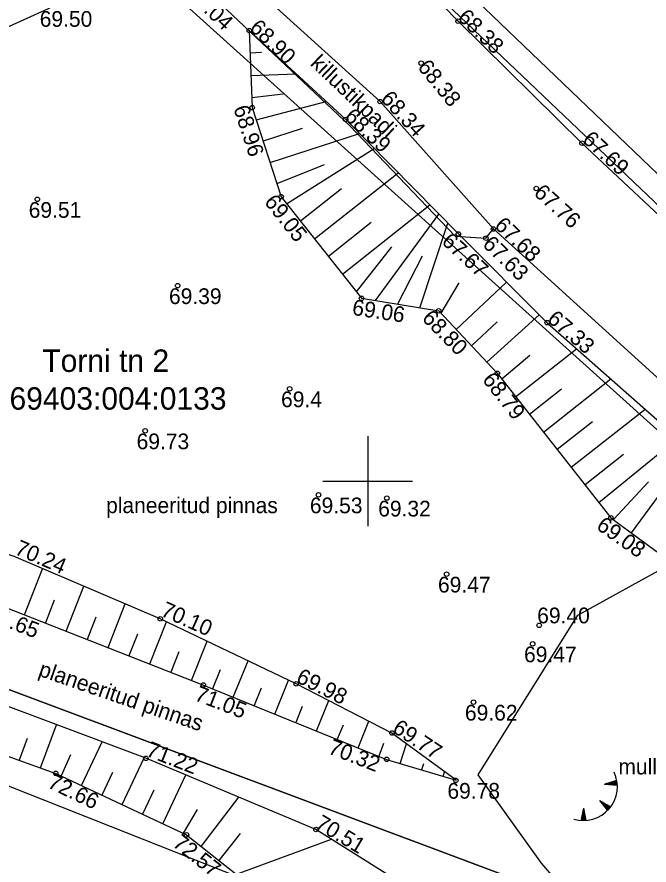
# Model space of a CAD drawing. Extents: x 640815 to 641128, y 6454682 to 6455190.
# Drawn here: x 640934.37 to 640962.53, y 6454882.9 to 6454920.67 of the extents above; entities that cross this region are included whole.
import ezdxf

# ---------------------------------------------------------------- set-up
doc = ezdxf.new("R2010")
doc.units = 0
for name, color, linetype in [('DTRASS', 7, 'Continuous'), ('HALJASTUS', 7, 'Continuous'), ('KORGUS-EH2000', 7, 'Continuous'), ('MOOTPIIR', 7, 'Continuous'), ('PIIR', 7, 'Continuous'), ('RELJEEF', 7, 'Continuous'), ('TEE', 7, 'Continuous'), ('VORK', 7, 'Continuous')]:
    doc.layers.add(name, color=color, linetype=linetype)

msp = doc.modelspace()

# ---------------------------------------------------------------- linework, layer by layer
at = {"layer": 'HALJASTUS'}
msp.add_lwpolyline([(640957.744, 6454882.985), (640954.92, 6454886.921), (640959.365, 6454894.034), (640963.5, 6454896.321), (640976.529, 6454886.805), (640975.42, 6454881.491), (640971.41, 6454876.809), (640967.653, 6454874.937), (640963.446, 6454876.398)], close=True, dxfattribs=at)
at = {"layer": 'KORGUS-EH2000'}
for centre in [(640954.027, 6454920.485), (640944.723, 6454920.066), (640952.377, 6454918.617), (640950.554, 6454916.904), (640944.854, 6454916.636), (640949.016, 6454916.107), (640959.542, 6454915.052), (640957.509, 6454913.036), (640935.279, 6454912.548), (640946.14, 6454912.668), (640955.598, 6454911.229), (640954.038, 6454911.01), (640955.264, 6454910.822), (640941.529, 6454908.706), (640949.723, 6454908.142), (640953.162, 6454907.588), (640957.992, 6454907.056), (640955.771, 6454904.802), (640946.521, 6454904.113), (640940.086, 6454902.24), (640947.807, 6454899.388), (640950.849, 6454899.246), (640960.833, 6454898.364), (640953.514, 6454895.859), (640940.758, 6454893.867), (640957.638, 6454893.581), (640957.348, 6454892.754), (640942.677, 6454890.921), (640946.814, 6454890.971), (640954.713, 6454890.157), (640951.078, 6454888.782), (640940.117, 6454887.658), (640950.841, 6454887.61), (640936.1, 6454886.985), (640953.922, 6454886.676), (640947.694, 6454884.488), (640941.924, 6454884.248)]:
    msp.add_circle(centre, 0.1, dxfattribs=at)
at = {"layer": 'MOOTPIIR'}
msp.add_lwpolyline([(640908.138, 6454891.13), (640918.659, 6454888.035), (640920.844, 6454893.888), (640930.524, 6454887.8), (640947.935, 6454880.905), (640954.271, 6454861.33), (640999.486, 6454841.509), (641012.57, 6454868.75), (641003.35, 6454874.974), (640953.793, 6454922.43), (640945.065, 6454930.788), (640935.397, 6454934.349), (640927.573, 6454933.76), (640919.868, 6454926.933)], close=True, dxfattribs=at)
at = {"layer": 'PIIR'}
for points in [[(641028.93, 6454922.18), (641006.37, 6454870.95), (640953.5, 6454921.27), (640977.93, 6454951.94), (640977.24, 6454957.34), (641013.46, 6455004.83), (641041.64, 6454984.3), (641048.34, 6454976.45)], [(640894.67, 6454977.21), (640909.51, 6454963.12), (640953.5, 6454921.27), (641006.37, 6454870.95), (641000.54, 6454863.75), (640999.41, 6454869.38), (640968.56, 6454897.18), (640936.38, 6454926.17), (640922.28, 6454941.81), (640892.37, 6454970.28)], [(640920.55, 6454895.76), (640929.9, 6454924.45), (640936.38, 6454926.17), (640968.56, 6454897.18), (640962.18, 6454880.16)], [(640911.95, 6454869.07), (640920.55, 6454895.76), (640962.18, 6454880.16), (640955.53, 6454862.44), (640952.23, 6454853.96)], [(640911.95, 6454869.07), (640920.55, 6454895.76), (640962.18, 6454880.16), (640955.53, 6454862.44), (640952.23, 6454853.96)]]:
    msp.add_lwpolyline(points, close=True, dxfattribs=at)
at = {"layer": 'RELJEEF'}
for p, q in [((640945.263, 6454919.086), (640944.761, 6454919.067)), ((640944.799, 6454918.067), (640946.807, 6454918.144)), ((640946.229, 6454917.231), (640944.837, 6454917.068)), ((640945.029, 6454916.096), (640948.149, 6454916.906)), ((640947.084, 6454915.711), (640945.337, 6454915.145)), ((640945.646, 6454914.194), (640949.629, 6454915.485)), ((640946.386, 6454912.357), (640950.289, 6454914.815)), ((640948.059, 6454914.092), (640945.954, 6454913.242)), ((640947.627, 6454910.789), (640951.351, 6454913.737)), ((640948.826, 6454913.013), (640947.007, 6454911.573)), ((640948.869, 6454909.221), (640952.763, 6454912.304)), ((640950.339, 6454908.043), (640953.174, 6454911.887)), ((640950.153, 6454911.513), (640948.248, 6454910.005)), ((640952.313, 6454907.725), (640953.57, 6454911.484)), ((640951.064, 6454910.433), (640949.489, 6454908.437)), ((640952.427, 6454910.022), (640951.326, 6454907.884)), ((640954.057, 6454908.839), (640953.258, 6454907.486)), ((640953.942, 6454906.756), (640956.188, 6454908.86)), ((640955.309, 6454905.296), (640957.634, 6454907.414)), ((640955.76, 6454907.089), (640954.625, 6454906.026)), ((640956.589, 6454903.762), (640959.306, 6454905.898)), ((640957.221, 6454905.591), (640955.971, 6454904.548)), ((640957.825, 6454902.189), (640960.832, 6454904.554)), ((640958.638, 6454904.101), (640957.207, 6454902.975)), ((640959.061, 6454900.617), (640962.358, 6454903.209)), ((640960.019, 6454902.642), (640958.443, 6454901.403)), ((640960.298, 6454899.045), (640963.806, 6454901.907)), ((640961.4, 6454901.184), (640959.68, 6454899.831)), ((640961.747, 6454897.693), (640964.415, 6454901.332)), ((640962.51, 6454899.967), (640960.941, 6454898.285)), ((640934.705, 6454894.048), (640935.511, 6454896.102)), ((640936.567, 6454893.317), (640937.352, 6454895.318)), ((640936.034, 6454894.696), (640935.636, 6454893.683)), ((640938.429, 6454892.587), (640939.193, 6454894.534)), ((640937.885, 6454893.939), (640937.498, 6454892.952)), ((640940.291, 6454891.857), (640941.029, 6454893.738)), ((640939.737, 6454893.182), (640939.36, 6454892.222)), ((640942.153, 6454891.127), (640942.842, 6454892.87)), ((640941.578, 6454892.398), (640941.222, 6454891.492)), ((640944.009, 6454890.381), (640944.665, 6454891.999)), ((640943.419, 6454891.595), (640943.082, 6454890.757)), ((640945.862, 6454889.629), (640946.472, 6454891.134)), ((640945.252, 6454890.786), (640944.935, 6454890.005)), ((640947.715, 6454888.878), (640948.263, 6454890.227)), ((640947.079, 6454889.97), (640946.789, 6454889.253)), ((640935.415, 6454887.231), (640936.134, 6454889.152)), ((640948.899, 6454889.135), (640948.642, 6454888.502)), ((640949.569, 6454888.126), (640950.049, 6454889.31)), ((640934.824, 6454888.541), (640934.474, 6454887.57)), ((640937.252, 6454886.444), (640938.166, 6454888.39)), ((640950.703, 6454888.309), (640950.495, 6454887.75)), ((640951.441, 6454887.429), (640951.723, 6454888.307)), ((640936.753, 6454887.818), (640936.346, 6454886.869)), ((640939.062, 6454885.593), (640940.045, 6454887.685)), ((640952.481, 6454887.413), (640952.399, 6454887.14)), ((640938.631, 6454887.028), (640938.157, 6454886.019)), ((640940.872, 6454884.743), (640941.893, 6454886.915)), ((640953.356, 6454886.851), (640953.418, 6454887.057)), ((640960.553, 6454886.507), (640961.093, 6454886.68)), ((640960.553, 6454886.507), (640961.118, 6454886.465)), ((640960.619, 6454886.529), (640960.595, 6454886.504)), ((640960.671, 6454886.545), (640960.628, 6454886.502)), ((640960.722, 6454886.562), (640960.661, 6454886.499)), ((640960.774, 6454886.578), (640960.693, 6454886.497)), ((640960.825, 6454886.595), (640960.726, 6454886.494)), ((640960.877, 6454886.611), (640960.759, 6454886.492)), ((640960.928, 6454886.628), (640960.792, 6454886.489)), ((640960.98, 6454886.644), (640960.824, 6454886.487)), ((640961.031, 6454886.66), (640960.857, 6454886.485)), ((640961.082, 6454886.677), (640960.89, 6454886.482)), ((640961.097, 6454886.656), (640960.923, 6454886.48)), ((640961.102, 6454886.625), (640960.955, 6454886.477)), ((640961.106, 6454886.594), (640960.988, 6454886.475)), ((640961.11, 6454886.563), (640961.021, 6454886.472)), ((640961.114, 6454886.531), (640961.053, 6454886.47)), ((640961.116, 6454886.498), (640961.086, 6454886.467)), ((640940.468, 6454886.235), (640939.967, 6454885.168)), ((640942.581, 6454883.729), (640944.252, 6454885.928)), ((640960.329, 6454885.775), (640960.681, 6454885.331)), ((640960.329, 6454885.775), (640960.822, 6454885.495)), ((640960.39, 6454885.741), (640960.355, 6454885.742)), ((640960.437, 6454885.714), (640960.376, 6454885.716)), ((640960.484, 6454885.687), (640960.396, 6454885.69)), ((640960.531, 6454885.661), (640960.416, 6454885.665)), ((640960.578, 6454885.634), (640960.437, 6454885.639)), ((640960.625, 6454885.607), (640960.457, 6454885.613)), ((640960.672, 6454885.581), (640960.477, 6454885.587)), ((640942.405, 6454885.377), (640941.777, 6454884.317)), ((640959.609, 6454885.443), (640959.501, 6454884.887)), ((640959.684, 6454885.056), (640959.563, 6454885.208)), ((640959.674, 6454885.109), (640959.569, 6454885.24)), ((640959.664, 6454885.162), (640959.576, 6454885.272)), ((640959.653, 6454885.215), (640959.582, 6454885.305)), ((640959.643, 6454885.268), (640959.588, 6454885.337)), ((640959.632, 6454885.321), (640959.594, 6454885.369)), ((640959.622, 6454885.374), (640959.601, 6454885.401)), ((640959.609, 6454885.443), (640959.718, 6454884.887)), ((640960.719, 6454885.554), (640960.498, 6454885.562)), ((640960.765, 6454885.527), (640960.518, 6454885.536)), ((640960.812, 6454885.501), (640960.539, 6454885.51)), ((640960.807, 6454885.476), (640960.559, 6454885.484)), ((640960.788, 6454885.451), (640960.579, 6454885.459)), ((640960.768, 6454885.427), (640960.6, 6454885.433)), ((640960.747, 6454885.403), (640960.62, 6454885.407)), ((640960.726, 6454885.378), (640960.641, 6454885.381)), ((640960.703, 6454885.354), (640960.661, 6454885.356)), ((640959.534, 6454884.885), (640959.507, 6454884.918)), ((640959.567, 6454884.883), (640959.513, 6454884.95)), ((640959.599, 6454884.883), (640959.52, 6454884.982)), ((640959.631, 6454884.883), (640959.526, 6454885.015)), ((640959.662, 6454884.884), (640959.532, 6454885.047)), ((640959.693, 6454884.885), (640959.538, 6454885.079)), ((640959.716, 6454884.897), (640959.544, 6454885.111)), ((640959.705, 6454884.95), (640959.551, 6454885.144)), ((640959.695, 6454885.003), (640959.557, 6454885.176)), ((640944.312, 6454884.308), (640943.366, 6454883.109)), ((640944.151, 6454882.49), (640948.389, 6454884.051))]:
    msp.add_line(p, q, dxfattribs=at)
for points in [[(640936.328, 6454927.088), (640936.461, 6454923.682), (640933.993, 6454922.096), (640930.193, 6454920.241), (640927.771, 6454915.155), (640925.202, 6454907.645), (640923.163, 6454900.113), (640923.579, 6454897.644), (640925.078, 6454895.328), (640927.859, 6454894.245), (640929.114, 6454894.664), (640929.875, 6454895.782), (640933.376, 6454894.569), (640942.677, 6454890.921), (640950.841, 6454887.61), (640953.933, 6454886.677)], [(640953.933, 6454886.677), (640951.078, 6454888.782), (640946.814, 6454890.971), (640940.758, 6454893.867), (640934.254, 6454896.638), (640928.558, 6454898.599), (640927.423, 6454897.752), (640926.471, 6454898.696), (640926.052, 6454901.244), (640926.91, 6454904.564), (640928.491, 6454910.676), (640930.627, 6454917.315), (640932.322, 6454919.493), (640935.77, 6454921.054), (640937.466, 6454922.396), (640937.764, 6454924.092), (640936.328, 6454927.088)], [(640944.723, 6454920.066), (640944.854, 6454916.636), (640946.14, 6454912.668), (640949.723, 6454908.142), (640953.162, 6454907.588), (640955.771, 6454904.802), (640960.833, 6454898.364), (640969.221, 6454892.212), (640978.839, 6454887.427)], [(640944.723, 6454920.066), (640949.016, 6454916.107), (640954.038, 6454911.01), (640957.992, 6454907.056), (640963.384, 6454902.306), (640968.673, 6454897.31), (640974.383, 6454891.339), (640974.737, 6454891.276), (640978.839, 6454887.427)], [(640921.645, 6454894.867), (640925.275, 6454891.413), (640928.793, 6454889.613), (640936.1, 6454886.985), (640941.924, 6454884.248), (640944.277, 6454882.39), (640941.515, 6454875.229), (640939.14, 6454869.119), (640937.23, 6454863.706), (640936.063, 6454860.041)], [(640948.886, 6454854.264), (640950.941, 6454858.608), (640953.806, 6454865.605), (640956.753, 6454871.635), (640957.576, 6454875.443), (640953, 6454881.148), (640947.694, 6454884.488), (640940.117, 6454887.658), (640931.872, 6454890.751), (640925.898, 6454893.034), (640921.645, 6454894.867)]]:
    msp.add_lwpolyline(points, dxfattribs=at)
msp.add_arc((640959.606, 6454886.397), 1.514, 253.4234, 25.1745, dxfattribs=at)
at = {"layer": 'TEE'}
for points in [[(640913.597, 6454898.934), (640916.698, 6454908.967), (640919.651, 6454918.362), (640922.242, 6454925.623), (640928.66, 6454932.242), (640935.194, 6454933.52), (640947.435, 6454927.233), (640954.027, 6454920.485), (640959.542, 6454915.052), (640967.63, 6454907.48), (640976.686, 6454899.112), (640984.993, 6454891.038), (640993.018, 6454883.219), (640998.603, 6454877.889), (641004.079, 6454872.875), (641006.797, 6454872.103), (641009.728, 6454872.548)], [(640918.896, 6454897.03), (640922.058, 6454907.784), (640924.9, 6454916.652), (640927.306, 6454923.655), (640929.886, 6454926.579), (640935.328, 6454927.673), (640936.998, 6454927.264), (640943.779, 6454923.04), (640950.554, 6454916.904), (640955.604, 6454911.23), (640964.324, 6454903.329), (640972.55, 6454895.374), (640981.825, 6454886.749), (640989.2, 6454879.81), (640995.387, 6454874.078), (641000.743, 6454869.193), (641004.75, 6454862.091), (641001.714, 6454855.496), (640997.113, 6454846.316), (640994.156, 6454841.911)], [(640943.779, 6454923.04), (640942.661, 6454921.995), (640949.205, 6454915.819), (640953.892, 6454910.906), (640955.264, 6454910.822), (640955.604, 6454911.23)]]:
    msp.add_lwpolyline(points, dxfattribs=at)
at = {"layer": 'VORK'}
for p, q in [((640950, 6454902), (640950, 6454898)), ((640948, 6454900), (640952, 6454900))]:
    msp.add_line(p, q, dxfattribs=at)

# ---------------------------------------------------------------- texts
at = {"layer": 'DTRASS'}
msp.add_text('killustikpadi', height=0.7, rotation=316.3675, dxfattribs=at).set_placement((640947.402, 6454918.555))
at = {"layer": 'HALJASTUS'}
for s, p in [('planeeritud pinnas', (640938.343, 6454898.576)), ('mullahunnik', (640961.167, 6454886.938))]:
    msp.add_text(s, height=0.7, dxfattribs=at).set_placement(p)
msp.add_text('planeeritud pinnas', height=0.7, rotation=340.9973, dxfattribs=at).set_placement((640935.288, 6454891.345))
at = {"layer": 'KORGUS-EH2000'}
for s, rotation, p in [(' 69.04', 316.0397, (640941.713, 6454921.83)), (' 68.38', 315.9538, (640953.774, 6454920.781)), (' 68.90', 316.0244, (640944.503, 6454920.316)), (' 68.38', 309.2725, (640952.021, 6454918.625)), (' 68.34', 312.1998, (640950.366, 6454917.194)), (' 68.96', 288.0376, (640943.927, 6454916.862)), (' 68.39', 316.9177, (640948.725, 6454916.349)), (' 67.69', 317.0226, (640959.332, 6454915.332)), (' 67.76', 317.6877, (640957.162, 6454912.955)), (' 69.05', 308.1261, (640945.197, 6454912.632)), (' 67.68', 316.1209, (640955.416, 6454911.514)), (' 67.67', 317.1357, (640953.059, 6454910.796)), (' 67.63', 315.6451, (640954.885, 6454910.687)), (' 69.06', 351.2221, (640949.018, 6454907.452)), (' 68.80', 314.4371, (640952.192, 6454907.403)), (' 67.33', 319.2989, (640957.752, 6454907.313)), (' 68.79', 308.0391, (640954.912, 6454904.715)), (' 69.08', 324.8402, (640959.925, 6454898.051)), (' 70.24', 336.6987, (640933.989, 6454896.874)), (' 71.65', 338.6622, (640932.764, 6454893.936)), (' 70.10', 336.1119, (640940.497, 6454894.13)), (' 69.98', 333.5428, (640946.531, 6454891.187)), (' 71.05', 338.8084, (640941.997, 6454890.351)), (' 69.77', 326.4743, (640950.834, 6454889.002)), (' 71.22', 338.7556, (640939.837, 6454887.873)), (' 70.32', 338.6901, (640947.947, 6454887.982)), (' 72.66', 334.4468, (640935.454, 6454886.487)), (' 70.51', 329.0089, (640947.382, 6454884.718)), (' 72.57', 321.6918, (640941.055, 6454883.941))]:
    msp.add_text(s, height=0.7, rotation=rotation, dxfattribs=at).set_placement(p)
for s, p in [(' 69.50', (640935.126, 6454920.235)), (' 69.51', (640934.635, 6454911.729)), (' 69.39', (640940.885, 6454907.887)), (' 69.4', (640945.877, 6454903.294)), (' 69.73', (640939.442, 6454901.421)), (' 69.53', (640947.163, 6454898.569)), (' 69.32', (640950.205, 6454898.427)), (' 69.47', (640952.87, 6454895.04)), (' 69.40', (640957.289, 6454893.669)), (' 69.47', (640956.704, 6454891.935)), (' 69.62', (640954.069, 6454889.338)), (' 69.78', (640953.289, 6454885.858))]:
    msp.add_text(s, height=0.7, dxfattribs=at).set_placement(p)
at = {"layer": 'PIIR'}
for s, p in [('Torni tn 2', (640935.502, 6454904.865)), ('69403:004:0133', (640934.04, 6454903.183))]:
    msp.add_text(s, height=1, dxfattribs=at).set_placement(p)

doc.saveas('drawing.dxf')
